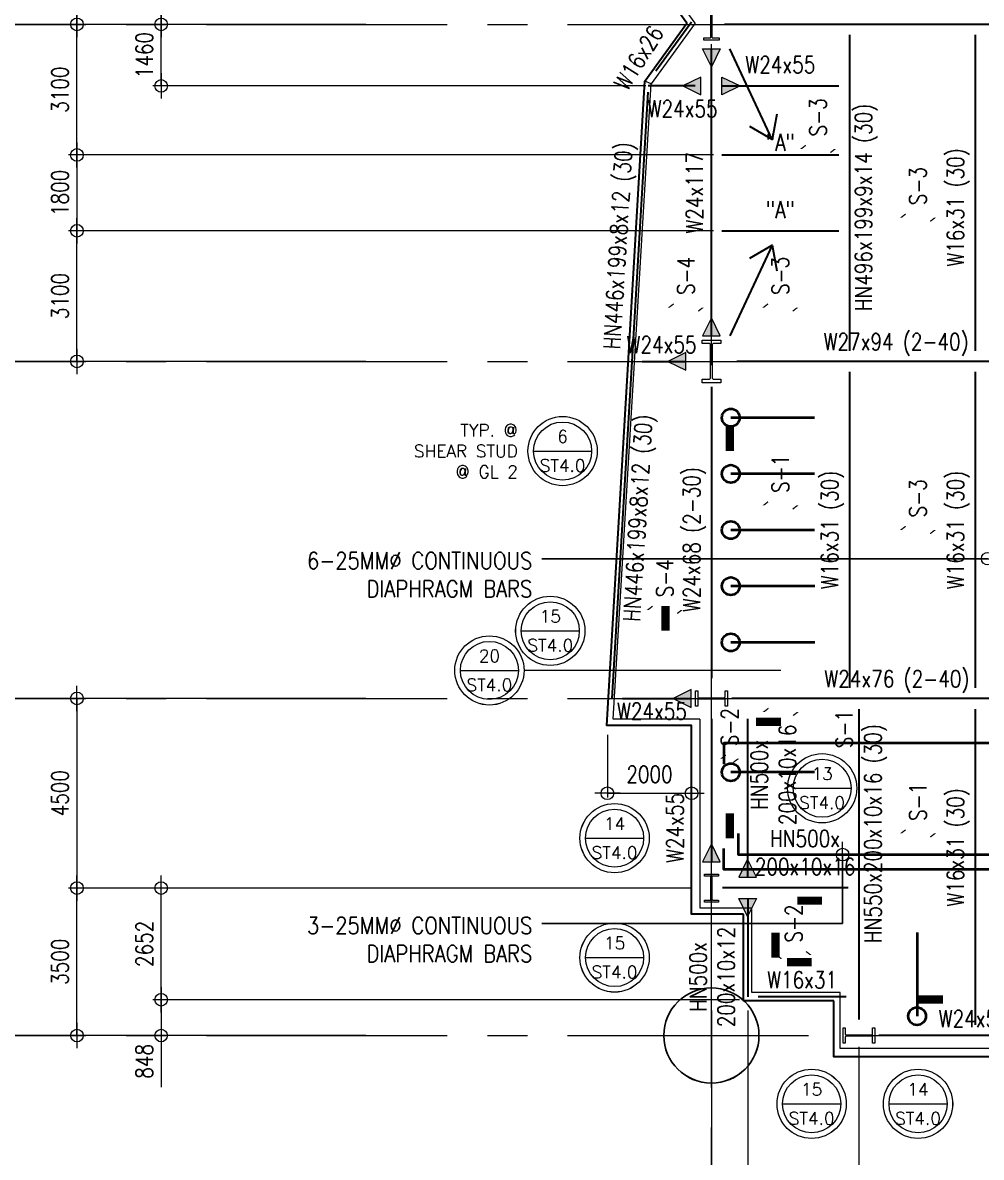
# Model space of a CAD drawing. Header units: millimetres. Extents: x -102066 to 146238, y -50253 to 85631.
# Drawn here: x -77944 to -55198, y -5380 to 21551 of the extents above; entities that cross this region are included whole.
import ezdxf
from ezdxf.enums import TextEntityAlignment as Align

# ---------------------------------------------------------------- set-up
doc = ezdxf.new("R2010")
doc.units = ezdxf.units.MM
doc.header["$MEASUREMENT"] = 0
doc.linetypes.add('CENTER2', pattern=[28.575, 19.05, -3.175, 3.175, -3.175])
doc.layers.get('0').update_dxf_attribs({"lineweight": 0})
for name, color, linetype, lineweight in [('A_ARCHITECTURAL BACKGROUND', 251, 'Continuous', 5), ('COLUMN', 4, 'Continuous', 30), ('GRIDLINES_DIM', 252, 'Continuous', 5), ('S-ANNO-DIMS', 252, 'Continuous', 5), ('S-ANNO-MARK', 2, 'Continuous', 9), ('S-ANNO-NPLT', 7, 'Continuous', 9), ('S-Anno-Symb', 143, 'Continuous', 15), ('S-Anno-Text', 52, 'Continuous', 15), ('S-BEAM', 5, 'Continuous', 30), ('S-BEAM-IDEN', 2, 'Continuous', 9), ('S-BRACE', 2, 'Continuous', 9), ('S-COLS', 2, 'Continuous', 20), ('S-CONN', 1, 'Continuous', 9), ('S_COL', 2, 'Continuous', 20), ('S_DRB', 4, 'Continuous', 40), ('S_GRID LINES', 252, 'Continuous', 5), ('S_SLAB EDGE', 2, 'Continuous', 30)]:
    doc.layers.add(name, color=color, linetype=linetype, lineweight=lineweight)
doc.layers.add('GUIDE', color=191, linetype='Continuous', plot=False)
doc.styles.add('1', font='simplex.shx', dxfattribs={"width": 0.85, "height": 300})
doc.styles.add('ARIALNW', font='ARIALN.TTF')
doc.styles.add('ROMANSX', font='ROMANS.shx', dxfattribs={"height": 0.09375})
doc.styles.add('SIMPLEX', font='SIMPLEX.shx', dxfattribs={"width": 0.8, "height": 400})
doc.dimstyles.new('DIM 200', dxfattribs={"dimtxt": 0.36, "dimasz": 0.2, "dimexe": 0.1, "dimexo": 0, "dimgap": 0.08, "dimtad": 1, "dimlfac": 2, "dimrnd": 0.005, "dimzin": 1, "dimdsep": 46, "dimtxsty": 'ARIALNW', "dimcen": 0.09, "dimclrd": 6, "dimclre": 6, "dimclrt": 13, "dimadec": 0, "dimazin": 0, "dimtfac": 1, "dimtofl": 0, "dimtmove": 2, "dimatfit": 3, "dimfxl": 1, "dimtolj": 1, "dimtzin": 0, "dimarcsym": 0})
doc.dimstyles.new('DIM_100', dxfattribs={"dimtxt": 1000, "dimasz": 2, "dimexe": 100, "dimexo": 250, "dimgap": 250, "dimtad": 1, "dimdec": 0, "dimrnd": 1, "dimdsep": 46, "dimtxsty": '1', "dimblk1": 'ESCADIM_ARW', "dimblk2": 'ESCADIM_ARW', "dimsah": 1, "dimcen": 50, "dimclrd": 256, "dimclre": 256, "dimclrt": 52, "dimadec": 0, "dimazin": 0, "dimtfac": 1, "dimtdec": 0, "dimtofl": 0, "dimtmove": 0, "dimatfit": 3, "dimldrblk": 'ESCADIM_ARW', "dimfxl": 1, "dimtolj": 1, "dimtzin": 0, "dimarcsym": 0})
doc.dimstyles.new('DIM_200', dxfattribs={"dimtxt": 400, "dimasz": 2, "dimexe": 200, "dimexo": 200, "dimgap": 200, "dimtad": 1, "dimdec": 0, "dimrnd": 1, "dimzin": 1, "dimdsep": 46, "dimtxsty": 'SIMPLEX', "dimblk1": 'ESCADIM_ARW', "dimblk2": 'ESCADIM_ARW', "dimsah": 1, "dimcen": 50, "dimclrd": 251, "dimclre": 251, "dimclrt": 52, "dimazin": 0, "dimtfac": 1, "dimtdec": 0, "dimtofl": 0, "dimtmove": 0, "dimatfit": 3, "dimldrblk": 'ESCADIM_ARW', "dimfxl": 1, "dimtolj": 1, "dimtzin": 0, "dimarcsym": 0})
doc.dimstyles.new('ESCA', dxfattribs={"dimtxt": 300, "dimasz": 1, "dimexe": 100, "dimexo": 100, "dimgap": 100, "dimtad": 1, "dimdec": 0, "dimrnd": 1, "dimdsep": 46, "dimtxsty": '1', "dimblk1": 'ESCADIM_ARW', "dimblk2": 'ESCADIM_ARW', "dimsah": 1, "dimcen": 50, "dimclrd": 256, "dimclre": 256, "dimclrt": 52, "dimadec": 0, "dimazin": 0, "dimtfac": 1, "dimtdec": 0, "dimtofl": 0, "dimtmove": 0, "dimatfit": 3, "dimldrblk": 'ESCADIM_ARW', "dimfxl": 1, "dimtolj": 1, "dimtzin": 0, "dimarcsym": 0})

# ---------------------------------------------------------------- blocks, each defined once
blk = doc.blocks.new('9F PLAN')
at = {"layer": 'A_ARCHITECTURAL BACKGROUND', "color": 251, "ltscale": 10}
for p, q in [((-383, 24028, 0), (-1427, 25465, 0)), ((-383, 24028, 0), (-1427, 22589, 0)), ((-1427, 22589, 0), (-1577, 22651, 0)), ((-2329, 7510, 0), (-1427, 22589, 0)), ((-274, 7510, 0), (-2329, 7510, 0)), ((3054, -276, 0), (3054, -79, 0))]:
    blk.add_line(p, q, dxfattribs=at)
at = {"layer": 'A_ARCHITECTURAL BACKGROUND', "color": 251, "ltscale": 10, "elevation": 0}
for points in [[(-274, 7510), (-274, 3033), (961, 3033)], [(3057, 1020), (961, 1020), (961, 3033)], [(16599, -1863), (8549, -1863), (8549, -310), (3057, -310), (3057, 1020)]]:
    blk.add_lwpolyline(points, dxfattribs=at)
at = {"layer": 'GUIDE'}
blk.add_circle((0, 0), 1129, dxfattribs=at)
at = {"layer": 'S_SLAB EDGE', "ltscale": 0.05, "elevation": 0}
for points in [[(2907, 47255), (2907, 48711), (18519, 48711), (18519, 48578), (36456, 48580), (38549, 48580), (38549, 48580), (38549, 7533), (36707, 7533), (36707, 2883), (35316, 2883), (35316, 823), (33170, 823), (33170, -651), (27688, -651), (27688, -2013), (19412, -2013), (18041, -669), (16662, -2013), (8398, -2013), (8398, -507), (2907, -507), (2907, 823)], [(761, 2883), (-475, 2883), (-475, 7360), (-2479, 7360), (-1577, 22651), (-582, 24028), (-1577, 25402), (-2479, 40689), (-625, 40689), (-625, 45166), (863, 45166)], [(2907, 823), (761, 823), (761, 2883)]]:
    blk.add_lwpolyline(points, dxfattribs=at)
blk = doc.blocks.new('ESCADIM_ARW')
at = {"color": 7}
blk.add_line((-150, 0), (150, 0), dxfattribs=at)
blk.add_circle((0, 0), 75, dxfattribs=at)
blk = doc.blocks.new('*D70')
at = {"color": 251, "lineweight": -2, "ltscale": 0.05, "transparency": 16777216}
for p, q in [((-200, 16000), (-9256.27824, 16000)), ((-9056.27824, 8002), (-9056.27824, 15998)), ((-200, 8000), (-9256.27824, 8000))]:
    blk.add_line(p, q, dxfattribs=at)
at = {"layer": 'Defpoints', "color": 0, "ltscale": 0.05, "transparency": 16777216}
for p in [(-9056.27824, 16000), (0, 16000, 0), (0, 8000, 0)]:
    blk.add_point(p, dxfattribs=at)
at = {"color": 251, "lineweight": -2, "ltscale": 0.05, "transparency": 16777216, "xscale": 2, "yscale": 2, "zscale": 2}
for p, rotation in [((-9056.27824, 16000), 90), ((-9056.27824, 8000), 270)]:
    blk.add_blockref('ESCADIM_ARW', p, dxfattribs=dict(at, rotation=rotation))
at = {"color": 52, "ltscale": 0.05, "transparency": 16777216, "insert": (-9456.27824, 12000), "char_height": 400, "attachment_point": 5, "rotation": 90, "style": 'SIMPLEX'}
blk.add_mtext('\\A1;{\\W0.8;8000}', dxfattribs=at)
blk = doc.blocks.new('*D71')
at = {"layer": 'Defpoints', "color": 0, "transparency": 16777216}
for p in [(-11056.27824, 56000), (0, 56000, 0), (0, 8000, 0)]:
    blk.add_point(p, dxfattribs=at)
at = {"layer": 'GRIDLINES_DIM', "lineweight": -2, "transparency": 16777216}
for p, q in [((-250, 56000), (-11156.27824, 56000)), ((-11056.27824, 8002), (-11056.27824, 55998)), ((-250, 8000), (-11156.27824, 8000))]:
    blk.add_line(p, q, dxfattribs=at)
at = {"layer": 'GRIDLINES_DIM', "lineweight": -2, "transparency": 16777216, "xscale": 2, "yscale": 2, "zscale": 2}
for p, rotation in [((-11056.27824, 56000), 90), ((-11056.27824, 8000), 270)]:
    blk.add_blockref('ESCADIM_ARW', p, dxfattribs=dict(at, rotation=rotation))
at = {"layer": 'GRIDLINES_DIM', "color": 52, "transparency": 16777216, "insert": (-11506.27324, 32000), "char_height": 300, "attachment_point": 5, "rotation": 90, "style": '1'}
blk.add_mtext('\\A1;{\\H1.3333x;\\W0.8;48000}', dxfattribs=at)
blk = doc.blocks.new('*D24')
at = {"color": 251, "lineweight": -2, "ltscale": 0.05, "transparency": 16777216}
for p, q in [((8663, 8848), (-5256, 8848)), ((-5056, 8846), (-5056, 8002)), ((-200, 8000), (-5256, 8000)), ((-5056, 8000), (-5056, 6775))]:
    blk.add_line(p, q, dxfattribs=at)
at = {"layer": 'Defpoints', "color": 0, "ltscale": 0.05, "transparency": 16777216}
for p in [(8863, 8848, 0), (-5056, 8000), (0, 8000, 0)]:
    blk.add_point(p, dxfattribs=at)
at = {"color": 251, "lineweight": -2, "ltscale": 0.05, "transparency": 16777216, "xscale": 2, "yscale": 2, "zscale": 2}
for p, rotation in [((-5056, 8848), 90), ((-5056, 8000), 270)]:
    blk.add_blockref('ESCADIM_ARW', p, dxfattribs=dict(at, rotation=rotation))
at = {"color": 52, "ltscale": 0.05, "transparency": 16777216, "insert": (-5456, 7387), "char_height": 400, "attachment_point": 5, "rotation": 90, "style": 'SIMPLEX'}
blk.add_mtext('\\A1;{\\W0.8;848}', dxfattribs=at)
blk = doc.blocks.new('*D25')
at = {"layer": 'Defpoints', "color": 0, "transparency": 16777216}
for p in [(5532, 15385, 0), (7531, 15360, 0), (7531, 13750)]:
    blk.add_point(p, dxfattribs=at)
at = {"layer": 'GRIDLINES_DIM', "lineweight": -2, "transparency": 16777216}
for p, q in [((5532, 15135), (5532, 13650)), ((7531, 15110), (7531, 13650)), ((5534, 13750), (7529, 13750))]:
    blk.add_line(p, q, dxfattribs=at)
at = {"layer": 'GRIDLINES_DIM', "lineweight": -2, "transparency": 16777216, "xscale": 2, "yscale": 2, "zscale": 2, "rotation": 180}
blk.add_blockref('ESCADIM_ARW', (5532, 13750), dxfattribs=at)
at = {"layer": 'GRIDLINES_DIM', "lineweight": -2, "transparency": 16777216, "xscale": 2, "yscale": 2, "zscale": 2}
blk.add_blockref('ESCADIM_ARW', (7531, 13750), dxfattribs=at)
at = {"layer": 'GRIDLINES_DIM', "color": 52, "transparency": 16777216, "insert": (6531, 14200), "char_height": 400, "attachment_point": 5, "style": 'SIMPLEX'}
blk.add_mtext('\\A1;{\\W0.8;2000}', dxfattribs=at)
blk = doc.blocks.new('*D26')
at = {"color": 251, "lineweight": -2, "ltscale": 0.05, "transparency": 16777216}
for p, q in [((-200, 16000), (-7256, 16000)), ((-7056, 15998), (-7056, 11502)), ((7526, 11500), (-7256, 11500))]:
    blk.add_line(p, q, dxfattribs=at)
at = {"layer": 'Defpoints', "color": 0, "ltscale": 0.05, "transparency": 16777216}
for p in [(0, 16000, 0), (-7056, 11500), (7726, 11500, 0)]:
    blk.add_point(p, dxfattribs=at)
at = {"color": 251, "lineweight": -2, "ltscale": 0.05, "transparency": 16777216, "xscale": 2, "yscale": 2, "zscale": 2}
for p, rotation in [((-7056, 16000), 90), ((-7056, 11500), 270)]:
    blk.add_blockref('ESCADIM_ARW', p, dxfattribs=dict(at, rotation=rotation))
at = {"color": 52, "ltscale": 0.05, "transparency": 16777216, "insert": (-7456, 13750), "char_height": 400, "attachment_point": 5, "rotation": 90, "style": 'SIMPLEX'}
blk.add_mtext('\\A1;{\\W0.8;4500}', dxfattribs=at)
blk = doc.blocks.new('*D27')
at = {"color": 251, "lineweight": -2, "ltscale": 0.05, "transparency": 16777216}
for p, q in [((-200, 32000), (-7256, 32000)), ((-7056, 28902), (-7056, 31998)), ((8050, 28900), (-7256, 28900))]:
    blk.add_line(p, q, dxfattribs=at)
at = {"layer": 'Defpoints', "color": 0, "ltscale": 0.05, "transparency": 16777216}
for p in [(-7056, 32000), (0, 32000, 0), (8250, 28900, 0)]:
    blk.add_point(p, dxfattribs=at)
at = {"color": 251, "lineweight": -2, "ltscale": 0.05, "transparency": 16777216, "xscale": 2, "yscale": 2, "zscale": 2}
for p, rotation in [((-7056, 32000), 90), ((-7056, 28900), 270)]:
    blk.add_blockref('ESCADIM_ARW', p, dxfattribs=dict(at, rotation=rotation))
at = {"color": 52, "ltscale": 0.05, "transparency": 16777216, "insert": (-7456, 30450), "char_height": 400, "attachment_point": 5, "rotation": 90, "style": 'SIMPLEX'}
blk.add_mtext('\\A1;{\\W0.8;3100}', dxfattribs=at)
blk = doc.blocks.new('*D28')
at = {"color": 251, "lineweight": -2, "ltscale": 0.05, "transparency": 16777216}
for p, q in [((8050, 28900), (-7256, 28900)), ((-7056, 28898), (-7056, 27102)), ((8050, 27100), (-7256, 27100))]:
    blk.add_line(p, q, dxfattribs=at)
at = {"layer": 'Defpoints', "color": 0, "ltscale": 0.05, "transparency": 16777216}
for p in [(8250, 28900, 0), (-7056, 27100), (8250, 27100, 0)]:
    blk.add_point(p, dxfattribs=at)
at = {"color": 251, "lineweight": -2, "ltscale": 0.05, "transparency": 16777216, "xscale": 2, "yscale": 2, "zscale": 2}
for p, rotation in [((-7056, 28900), 90), ((-7056, 27100), 270)]:
    blk.add_blockref('ESCADIM_ARW', p, dxfattribs=dict(at, rotation=rotation))
at = {"color": 52, "ltscale": 0.05, "transparency": 16777216, "insert": (-7456, 28000), "char_height": 400, "attachment_point": 5, "rotation": 90, "style": 'SIMPLEX'}
blk.add_mtext('\\A1;{\\W0.8;1800}', dxfattribs=at)
blk = doc.blocks.new('*D29')
at = {"color": 251, "lineweight": -2, "ltscale": 0.05, "transparency": 16777216}
for p, q in [((-200, 32000), (-5256, 32000)), ((-5056, 30542), (-5056, 31998)), ((6444, 30540), (-5256, 30540))]:
    blk.add_line(p, q, dxfattribs=at)
at = {"layer": 'Defpoints', "color": 0, "ltscale": 0.05, "transparency": 16777216}
for p in [(-5056, 32000), (0, 32000, 0), (6644, 30540, 0)]:
    blk.add_point(p, dxfattribs=at)
at = {"color": 251, "lineweight": -2, "ltscale": 0.05, "transparency": 16777216, "xscale": 2, "yscale": 2, "zscale": 2}
for p, rotation in [((-5056, 32000), 90), ((-5056, 30540), 270)]:
    blk.add_blockref('ESCADIM_ARW', p, dxfattribs=dict(at, rotation=rotation))
at = {"color": 52, "ltscale": 0.05, "transparency": 16777216, "insert": (-5456, 31270), "char_height": 400, "attachment_point": 5, "rotation": 90, "style": 'SIMPLEX'}
blk.add_mtext('\\A1;{\\W0.8;1460}', dxfattribs=at)
blk = doc.blocks.new('*D30')
at = {"color": 251, "lineweight": -2, "ltscale": 0.05, "transparency": 16777216}
for p, q in [((8050, 35100), (-7256, 35100)), ((-7056, 35098), (-7056, 32002)), ((-200, 32000), (-7256, 32000))]:
    blk.add_line(p, q, dxfattribs=at)
at = {"layer": 'Defpoints', "color": 0, "ltscale": 0.05, "transparency": 16777216}
for p in [(8250, 35100, 0), (-7056, 32000), (0, 32000, 0)]:
    blk.add_point(p, dxfattribs=at)
at = {"color": 251, "lineweight": -2, "ltscale": 0.05, "transparency": 16777216, "xscale": 2, "yscale": 2, "zscale": 2}
for p, rotation in [((-7056, 35100), 90), ((-7056, 32000), 270)]:
    blk.add_blockref('ESCADIM_ARW', p, dxfattribs=dict(at, rotation=rotation))
at = {"color": 52, "ltscale": 0.05, "transparency": 16777216, "insert": (-7456, 33550), "char_height": 400, "attachment_point": 5, "rotation": 90, "style": 'SIMPLEX'}
blk.add_mtext('\\A1;{\\W0.8;3100}', dxfattribs=at)
blk = doc.blocks.new('*D31')
at = {"color": 251, "lineweight": -2, "ltscale": 0.05, "transparency": 16777216}
for p, q in [((6444, 33460), (-5256, 33460)), ((-5056, 33458), (-5056, 32002)), ((-200, 32000), (-5256, 32000))]:
    blk.add_line(p, q, dxfattribs=at)
at = {"layer": 'Defpoints', "color": 0, "ltscale": 0.05, "transparency": 16777216}
for p in [(6644, 33460, 0), (-5056, 32000), (0, 32000, 0)]:
    blk.add_point(p, dxfattribs=at)
at = {"color": 251, "lineweight": -2, "ltscale": 0.05, "transparency": 16777216, "xscale": 2, "yscale": 2, "zscale": 2}
for p, rotation in [((-5056, 33460), 90), ((-5056, 32000), 270)]:
    blk.add_blockref('ESCADIM_ARW', p, dxfattribs=dict(at, rotation=rotation))
at = {"color": 52, "ltscale": 0.05, "transparency": 16777216, "insert": (-5456, 32730), "char_height": 400, "attachment_point": 5, "rotation": 90, "style": 'SIMPLEX'}
blk.add_mtext('\\A1;{\\W0.8;1460}', dxfattribs=at)
blk = doc.blocks.new('*D33')
at = {"color": 251, "lineweight": -2, "ltscale": 0.05, "transparency": 16777216}
for p, q in [((8050, 27100), (-7256, 27100)), ((-7056, 24002), (-7056, 27098)), ((-200, 24000), (-7256, 24000))]:
    blk.add_line(p, q, dxfattribs=at)
at = {"layer": 'Defpoints', "color": 0, "ltscale": 0.05, "transparency": 16777216}
for p in [(-7056, 27100), (8250, 27100, 0), (0, 24000, 0)]:
    blk.add_point(p, dxfattribs=at)
at = {"color": 251, "lineweight": -2, "ltscale": 0.05, "transparency": 16777216, "xscale": 2, "yscale": 2, "zscale": 2}
for p, rotation in [((-7056, 27100), 90), ((-7056, 24000), 270)]:
    blk.add_blockref('ESCADIM_ARW', p, dxfattribs=dict(at, rotation=rotation))
at = {"color": 52, "ltscale": 0.05, "transparency": 16777216, "insert": (-7456, 25550), "char_height": 400, "attachment_point": 5, "rotation": 90, "style": 'SIMPLEX'}
blk.add_mtext('\\A1;{\\W0.8;3100}', dxfattribs=at)
blk = doc.blocks.new('*D45')
at = {"layer": 'Defpoints', "color": 0, "transparency": 16777216}
for p in [(11500, 7984, 0), (8000, -250), (8000, -4880)]:
    blk.add_point(p, dxfattribs=at)
at = {"layer": 'GRIDLINES_DIM', "lineweight": -2, "transparency": 16777216}
for p, q in [((11500, 7734), (11500, -4980)), ((8000, -500), (8000, -4980)), ((11498, -4880), (8002, -4880))]:
    blk.add_line(p, q, dxfattribs=at)
at = {"layer": 'GRIDLINES_DIM', "lineweight": -2, "transparency": 16777216, "xscale": 2, "yscale": 2, "zscale": 2, "rotation": 180}
blk.add_blockref('ESCADIM_ARW', (8000, -4880), dxfattribs=at)
at = {"layer": 'GRIDLINES_DIM', "lineweight": -2, "transparency": 16777216, "xscale": 2, "yscale": 2, "zscale": 2}
blk.add_blockref('ESCADIM_ARW', (11500, -4880), dxfattribs=at)
at = {"layer": 'GRIDLINES_DIM', "color": 52, "transparency": 16777216, "insert": (9750, -4430), "char_height": 400, "attachment_point": 5, "style": 'SIMPLEX'}
blk.add_mtext('\\A1;{\\W0.8;3500}', dxfattribs=at)
blk = doc.blocks.new('*D46')
at = {"layer": 'Defpoints', "color": 0, "transparency": 16777216}
for p in [(8863, 8846, 0), (11500, 7984, 0), (8863, -2880)]:
    blk.add_point(p, dxfattribs=at)
at = {"layer": 'GRIDLINES_DIM', "lineweight": -2, "transparency": 16777216}
for p, q in [((8863, 8596), (8863, -2980)), ((11500, 7734), (11500, -2980)), ((11498, -2880), (8865, -2880))]:
    blk.add_line(p, q, dxfattribs=at)
at = {"layer": 'GRIDLINES_DIM', "lineweight": -2, "transparency": 16777216, "xscale": 2, "yscale": 2, "zscale": 2, "rotation": 180}
blk.add_blockref('ESCADIM_ARW', (8863, -2880), dxfattribs=at)
at = {"layer": 'GRIDLINES_DIM', "lineweight": -2, "transparency": 16777216, "xscale": 2, "yscale": 2, "zscale": 2}
blk.add_blockref('ESCADIM_ARW', (11500, -2880), dxfattribs=at)
at = {"layer": 'GRIDLINES_DIM', "color": 52, "transparency": 16777216, "insert": (10181, -2430), "char_height": 400, "attachment_point": 5, "style": 'SIMPLEX'}
blk.add_mtext('\\A1;{\\W0.8;2637}', dxfattribs=at)
blk = doc.blocks.new('*D47')
at = {"layer": 'Defpoints', "color": 0, "transparency": 16777216}
for p in [(8000, 8844, 0), (8863, 8846, 0), (8000, -2880)]:
    blk.add_point(p, dxfattribs=at)
at = {"layer": 'GRIDLINES_DIM', "lineweight": -2, "transparency": 16777216}
for p, q in [((8000, 8594), (8000, -2980)), ((8863, 8596), (8863, -2980)), ((8000, -2880), (6675, -2880)), ((8861, -2880), (8002, -2880))]:
    blk.add_line(p, q, dxfattribs=at)
at = {"layer": 'GRIDLINES_DIM', "lineweight": -2, "transparency": 16777216, "xscale": 2, "yscale": 2, "zscale": 2, "rotation": 180}
blk.add_blockref('ESCADIM_ARW', (8000, -2880), dxfattribs=at)
at = {"layer": 'GRIDLINES_DIM', "lineweight": -2, "transparency": 16777216, "xscale": 2, "yscale": 2, "zscale": 2}
blk.add_blockref('ESCADIM_ARW', (8863, -2880), dxfattribs=at)
at = {"layer": 'GRIDLINES_DIM', "color": 52, "transparency": 16777216, "insert": (7337, -2430), "char_height": 400, "attachment_point": 5, "style": 'SIMPLEX'}
blk.add_mtext('\\A1;{\\W0.8;863}', dxfattribs=at)
blk = doc.blocks.new('*D48')
at = {"color": 251, "lineweight": -2, "ltscale": 0.05, "transparency": 16777216}
for p, q in [((7526, 11500), (-7256, 11500)), ((-7056, 8002), (-7056, 11498)), ((-200, 8000), (-7256, 8000))]:
    blk.add_line(p, q, dxfattribs=at)
at = {"layer": 'Defpoints', "color": 0, "ltscale": 0.05, "transparency": 16777216}
for p in [(-7056, 11500), (7726, 11500, 0), (0, 8000, 0)]:
    blk.add_point(p, dxfattribs=at)
at = {"color": 251, "lineweight": -2, "ltscale": 0.05, "transparency": 16777216, "xscale": 2, "yscale": 2, "zscale": 2}
for p, rotation in [((-7056, 11500), 90), ((-7056, 8000), 270)]:
    blk.add_blockref('ESCADIM_ARW', p, dxfattribs=dict(at, rotation=rotation))
at = {"color": 52, "ltscale": 0.05, "transparency": 16777216, "insert": (-7456, 9750), "char_height": 400, "attachment_point": 5, "rotation": 90, "style": 'SIMPLEX'}
blk.add_mtext('\\A1;{\\W0.8;3500}', dxfattribs=at)
blk = doc.blocks.new('*D49')
at = {"color": 251, "lineweight": -2, "ltscale": 0.05, "transparency": 16777216}
for p, q in [((7526, 11500), (-5256, 11500)), ((-5056, 8850), (-5056, 11498)), ((8663, 8848), (-5256, 8848))]:
    blk.add_line(p, q, dxfattribs=at)
at = {"layer": 'Defpoints', "color": 0, "ltscale": 0.05, "transparency": 16777216}
for p in [(-5056, 11500), (7726, 11500, 0), (8863, 8848, 0)]:
    blk.add_point(p, dxfattribs=at)
at = {"color": 251, "lineweight": -2, "ltscale": 0.05, "transparency": 16777216, "xscale": 2, "yscale": 2, "zscale": 2}
for p, rotation in [((-5056, 11500), 90), ((-5056, 8848), 270)]:
    blk.add_blockref('ESCADIM_ARW', p, dxfattribs=dict(at, rotation=rotation))
at = {"color": 52, "ltscale": 0.05, "transparency": 16777216, "insert": (-5456, 10174), "char_height": 400, "attachment_point": 5, "rotation": 90, "style": 'SIMPLEX'}
blk.add_mtext('\\A1;{\\W0.8;2652}', dxfattribs=at)
blk = doc.blocks.new('*D60')
at = {"color": 251, "lineweight": -2, "ltscale": 0.05, "transparency": 16777216}
for p, q in [((-200, 24000), (-9256.27824, 24000)), ((-9056.27824, 16002), (-9056.27824, 23998)), ((-200, 16000), (-9256.27824, 16000))]:
    blk.add_line(p, q, dxfattribs=at)
at = {"layer": 'Defpoints', "color": 0, "ltscale": 0.05, "transparency": 16777216}
for p in [(-9056.27824, 24000), (0, 24000, 0), (0, 16000, 0)]:
    blk.add_point(p, dxfattribs=at)
at = {"color": 251, "lineweight": -2, "ltscale": 0.05, "transparency": 16777216, "xscale": 2, "yscale": 2, "zscale": 2}
for p, rotation in [((-9056.27824, 24000), 90), ((-9056.27824, 16000), 270)]:
    blk.add_blockref('ESCADIM_ARW', p, dxfattribs=dict(at, rotation=rotation))
at = {"color": 52, "ltscale": 0.05, "transparency": 16777216, "insert": (-9456.27824, 20000), "char_height": 400, "attachment_point": 5, "rotation": 90, "style": 'SIMPLEX'}
blk.add_mtext('\\A1;{\\W0.8;8000}', dxfattribs=at)
blk = doc.blocks.new('*D61')
at = {"color": 251, "lineweight": -2, "ltscale": 0.05, "transparency": 16777216}
for p, q in [((-200, 32000), (-9256.27824, 32000)), ((-9056.27824, 24002), (-9056.27824, 31998)), ((-200, 24000), (-9256.27824, 24000))]:
    blk.add_line(p, q, dxfattribs=at)
at = {"layer": 'Defpoints', "color": 0, "ltscale": 0.05, "transparency": 16777216}
for p in [(-9056.27824, 32000), (0, 32000, 0), (0, 24000, 0)]:
    blk.add_point(p, dxfattribs=at)
at = {"color": 251, "lineweight": -2, "ltscale": 0.05, "transparency": 16777216, "xscale": 2, "yscale": 2, "zscale": 2}
for p, rotation in [((-9056.27824, 32000), 90), ((-9056.27824, 24000), 270)]:
    blk.add_blockref('ESCADIM_ARW', p, dxfattribs=dict(at, rotation=rotation))
at = {"color": 52, "ltscale": 0.05, "transparency": 16777216, "insert": (-9456.27824, 28000), "char_height": 400, "attachment_point": 5, "rotation": 90, "style": 'SIMPLEX'}
blk.add_mtext('\\A1;{\\W0.8;8000}', dxfattribs=at)
blk = doc.blocks.new('*D62')
at = {"color": 251, "lineweight": -2, "ltscale": 0.05, "transparency": 16777216}
for p, q in [((-200, 40000), (-9256.27824, 40000)), ((-9056.27824, 32002), (-9056.27824, 39998)), ((-200, 32000), (-9256.27824, 32000))]:
    blk.add_line(p, q, dxfattribs=at)
at = {"layer": 'Defpoints', "color": 0, "ltscale": 0.05, "transparency": 16777216}
for p in [(-9056.27824, 40000), (0, 40000, 0), (0, 32000, 0)]:
    blk.add_point(p, dxfattribs=at)
at = {"color": 251, "lineweight": -2, "ltscale": 0.05, "transparency": 16777216, "xscale": 2, "yscale": 2, "zscale": 2}
for p, rotation in [((-9056.27824, 40000), 90), ((-9056.27824, 32000), 270)]:
    blk.add_blockref('ESCADIM_ARW', p, dxfattribs=dict(at, rotation=rotation))
at = {"color": 52, "ltscale": 0.05, "transparency": 16777216, "insert": (-9456.27824, 36000), "char_height": 400, "attachment_point": 5, "rotation": 90, "style": 'SIMPLEX'}
blk.add_mtext('\\A1;{\\W0.8;8000}', dxfattribs=at)
blk = doc.blocks.new('9F COLUMN LAYOUT')
at = {"layer": 'GUIDE', "ltscale": 0.05}
blk.add_circle((8000, 8002), 1129, dxfattribs=at)
at = {"layer": 'S_COL', "ltscale": 0.05, "elevation": 0}
for points in [[(8000, 32374), (8182, 32374), (8182, 32325), (8031, 32325, 0.414214), (8013, 32307), (8013, 31696, 0.414214), (8031, 31679), (8182, 31679), (8182, 31630), (7818, 31630), (7818, 31679), (7969, 31679, 0.414214), (7987, 31696), (7987, 32307, 0.414214), (7969, 32325), (7818, 32325), (7818, 32374), (8000, 32374)], [(8000, 11165), (7833, 11165), (7833, 11213), (7967, 11213, 0.414214), (7987, 11234), (7987, 11766, 0.414214), (7967, 11786), (7833, 11786), (7833, 11834), (8167, 11834), (8167, 11786), (8033, 11786, 0.414214), (8013, 11766), (8013, 11234, 0.414214), (8033, 11213), (8167, 11213), (8167, 11165), (8000, 11165)], [(11124, 8000), (11124, 8183), (11177, 8183), (11177, 8033, 0.414214), (11195, 8015), (11804, 8015, 0.414214), (11823, 8033), (11823, 8183), (11876, 8183), (11876, 7817), (11823, 7817), (11823, 7967, 0.414214), (11804, 7985), (11195, 7985, 0.414214), (11177, 7967), (11177, 7817), (11124, 7817), (11124, 8000)]]:
    blk.add_lwpolyline(points, format="xyb", dxfattribs=at)
at = {"layer": 'S_COL', "ltscale": 0.05}
for points in [[(7999, 24508), (8220, 24508), (8220, 24426), (8051, 24426, 0.414214), (8022, 24396), (8022, 23607, 0.414214), (8051, 23578), (8220, 23578), (8220, 23496), (7778, 23496), (7778, 23578), (7947, 23578, 0.414214), (7976, 23607), (7976, 24396, 0.414214), (7947, 24426), (7778, 24426), (7778, 24508), (7999, 24508)], [(8381, 16002), (8381, 15817), (8323, 15817), (8323, 15967, 0.414214), (8305, 15986), (7695, 15986, 0.414214), (7677, 15967), (7677, 15817), (7619, 15817), (7619, 16186), (7677, 16186), (7677, 16036, 0.414214), (7695, 16018), (8305, 16018, 0.414214), (8323, 16036), (8323, 16186), (8381, 16186), (8381, 16002)]]:
    blk.add_lwpolyline(points, format="xyb", dxfattribs=at)
blk = doc.blocks.new('Bubble')
at = {"layer": 'S-ANNO-NPLT'}
blk.add_circle((0, 0), 0.2608, dxfattribs=at)
at = {"layer": 'S-Anno-Symb', "color": 0}
blk.add_line((-0.2188, 0), (0.2188, 0), dxfattribs=at)
blk.add_circle((0, 0), 0.2187, dxfattribs=at)
at = {"layer": 'S-Anno-Symb', "style": 'ROMANSX'}
for tag, p in [('1', (0, 0.1094)), ('S1', (0, -0.1094))]:
    blk.add_attdef(tag, text='', height=0.0937, dxfattribs=at).set_placement(p, align=Align.MIDDLE_CENTER)
at = {"layer": 'S-Anno-Symb', "style": 'ROMANSX', "width": 1.018385, "flags": 8}
blk.add_attdef('LONG', text='', height=0.0937, dxfattribs=at).set_placement((-0.1796, -0.1249), (0.1796, -0.1249), align=Align.FIT)
blk = doc.blocks.new("ADD' L BARS")
at = {"layer": 'S_DRB'}
for p, q in [((10450, 22666.4, 0), (8460.4, 22666.4, 0)), ((10450.1, 21333.2, 0), (8460.5, 21333.2, 0)), ((10450.3, 19999.9, 0), (8460.7, 19999.9, 0)), ((10450.4, 18666.6, 0), (8460.8, 18666.6, 0)), ((10450.6, 17333.3, 0), (8461, 17333.3, 0)), ((10450, 14250.2, 0), (8460.4, 14250.2, 0)), ((12879.1, 10450, 0), (12879.1, 8460.4, 0))]:
    blk.add_line(p, q, dxfattribs=at)
at = {"layer": 'S_DRB', "color": 4, "elevation": 0}
blk.add_lwpolyline([(22866.9, 12793.6), (22866.9, 12293.6), (8642.5, 12293.6), (8642.5, 12793.6)], dxfattribs=at)
at = {"layer": 'S_DRB'}
for centre in [(8460.4, 22666.4, 0), (8460.5, 21333.2, 0), (8460.7, 19999.9, 0), (8460.8, 18666.6, 0), (8461, 17333.3, 0), (8460.4, 14250.2, 0), (12879.1, 8460.4, 0)]:
    blk.add_circle(centre, 210.4, dxfattribs=at)
blk = doc.blocks.new('DIM_GRIDLINES_2')
at = {"layer": 'GRIDLINES_DIM', "linetype": 'CENTER2', "ltscale": 300}
for p, q in [((8000, -10379.6), (8000, 63813, 0)), ((-12556.3, 32000, 0), (50790.7, 32000, 0)), ((-12556.3, 24000, 0), (50790.7, 24000, 0)), ((-12556.3, 16000, 0), (50790.7, 16000, 0)), ((-12556.3, 8000, 0), (50790.7, 8000, 0))]:
    blk.add_line(p, q, dxfattribs=at)
at = {"layer": 'GUIDE', "ltscale": 0.05}
blk.add_circle((8000, 8000, 0), 1129.4, dxfattribs=at)
at = {"ltscale": 0.05}
for base, p1, p2, angle, picture, middle in [((-9056.3, 40000, 0), (0, 32000, 0), (0, 40000, 0), 90, '*D62', (-9456.3, 36000, 0)), ((-7056.3, 32000, 0), (8250, 35099.6, 0), (0, 32000, 0), 270, '*D30', (-7456.3, 33549.8, 0)), ((-9056.3, 32000, 0), (0, 24000, 0), (0, 32000, 0), 90, '*D61', (-9456.3, 28000, 0)), ((-7056.3, 32000, 0), (8250, 28900.4, 0), (0, 32000, 0), 90, '*D27', (-7456.3, 30450.2, 0)), ((-7056.3, 27100.4, 0), (8250, 28900.4, 0), (8250, 27100.4, 0), 270, '*D28', (-7456.3, 28000.4, 0)), ((-7056.3, 27100.4, 0), (0, 24000, 0), (8250, 27100.4, 0), 90, '*D33', (-7456.3, 25550.2, 0)), ((-9056.3, 24000, 0), (0, 16000, 0), (0, 24000, 0), 90, '*D60', (-9456.3, 20000, 0)), ((-9056.3, 16000, 0), (0, 8000, 0), (0, 16000, 0), 90, '*D70', (-9456.3, 12000, 0)), ((-7056.3, 11500.1, 0), (0, 16000, 0), (7725.8, 11500.1, 0), 270, '*D26', (-7456.3, 13750, 0)), ((-7056.3, 11500.1, 0), (0, 8000, 0), (7725.8, 11500.1, 0), 90, '*D48', (-7456.3, 9750, 0)), ((-5056.3, 11500.1, 0), (8863, 8848, 0), (7725.8, 11500.1, 0), 90, '*D49', (-5456.3, 10174, 0)), ((-5056.3, 8000, 0), (8863, 8848, 0), (0, 8000, 0), 270, '*D24', (-5456.3, 7386.6, 0))]:
    dim = blk.add_linear_dim(base=base, p1=p1, p2=p2, angle=angle, text='{\\W0.8;<>}', dimstyle='DIM_200', dxfattribs=at)
    dim.commit()
    dim.dimension.update_dxf_attribs({"geometry": picture, "text_midpoint": middle})
for p1, angle, picture, middle in [((6644.4, 33459.6, 0), 270, '*D31', (-5056.3, 32729.8, 0)), ((6644.4, 30540.4, 0), 90, '*D29', (-5056.3, 31270.2, 0))]:
    dim = blk.add_linear_dim(base=(-5056.3, 32000, 0), p1=p1, p2=(0, 32000, 0), angle=angle, text='{\\W0.8;<>}', dimstyle='DIM_200', dxfattribs=at)
    dim.commit()
    dim.dimension.update_dxf_attribs({"geometry": picture, "text_midpoint": middle, "dimtype": 128})
at = {"layer": 'GRIDLINES_DIM'}
for base, p1, p2, angle, text, override, picture, middle in [((-11056.3, 56000, 0), (0, 8000, 0), (0, 56000, 0), 90, '{\\H1.3333x;\\W0.8;<>}', {"dimtxt": 400, "dimtxsty": '1'}, '*D71', (-11506.3, 32000, 0)), ((8000, -2879.6), (8863, 8846, 0), (8000, 8844.3, 0), 180, '{\\W0.8;<>}', {"dimtxt": 400, "dimtxsty": 'SIMPLEX'}, '*D47', (7336.6, -2429.6)), ((8863, -2879.6), (11499.7, 7983.6, 0), (8863, 8846, 0), 180, '{\\W0.8;<>}', {"dimtxt": 400, "dimtxsty": 'SIMPLEX'}, '*D46', (10181.3, -2429.6)), ((8000, -4879.6), (11499.7, 7983.6, 0), (8000, -250), 180, '{\\W0.8;<>}', {"dimtxt": 400, "dimtxsty": 'SIMPLEX'}, '*D45', (9749.8, -4429.6))]:
    dim = blk.add_linear_dim(base=base, p1=p1, p2=p2, angle=angle, text=text, dimstyle='DIM_100', override=override, dxfattribs=at)
    dim.commit()
    dim.dimension.update_dxf_attribs({"geometry": picture, "text_midpoint": middle})
dim = blk.add_linear_dim(base=(7531.3, 13750), p1=(5531.6, 15385.4, 0), p2=(7531.3, 15359.6, 0), text='{\\W0.8;<>}', dimstyle='DIM_100', override={"dimtxt": 400, "dimtxsty": 'SIMPLEX'}, dxfattribs=at)
dim.commit()
dim.dimension.update_dxf_attribs({"geometry": '*D25', "text_midpoint": (6531.5, 14200)})
blk = doc.blocks.new('9F FRAMING PLAN2')
at = {"layer": 'S-CONN'}
for points in [[(-61813, 20931), (-61603, 20502), (-61392, 20931)], [(-61852, 19839), (-62281, 20050), (-61852, 20260)], [(-61352, 19839), (-60923, 20050), (-61352, 20260)], [(-61813, 14117), (-61603, 14546), (-61392, 14117)], [(-62208, 13300), (-62637, 13510), (-62208, 13721)], [(-62083, 5300), (-62512, 5510), (-62083, 5721)], [(-61813, 1633), (-61603, 2062), (-61392, 1633)], [(-60952, 1267), (-60742, 1696), (-60532, 1267)], [(-60952, 767), (-60742, 338), (-60532, 767)]]:
    blk.add_hatch(color=256, dxfattribs=at).paths.add_polyline_path(points)
at = {"layer": 'GUIDE', "ltscale": 0.05}
blk.add_circle((-61602, -2489, -107), 1129, dxfattribs=at)
at = {"layer": 'S-BEAM'}
for p, q in [((-62074, 21565, -107), (-62917, 20404, -107)), ((-53215, 21512, -107), (-61289, 21512, -107)), ((-58328, 21264, -107), (-58328, 13761, -107)), ((-55344, 21264, -107), (-55344, 13761, -107)), ((-61602, 14117, -107), (-61602, 20931, -107)), ((-61989, 20050, -107), (-63099, 20050, -107)), ((-61352, 20050, -107), (-58578, 20050, -107)), ((-63114, 19904, -107), (-63962, 5511, -107)), ((-61352, 18411, -107), (-58578, 18411, -107)), ((-61352, 16611, -107), (-58578, 16611, -107)), ((-63245, 13511, -107), (-62208, 13511, -107)), ((-53539, 13511, -107), (-60996, 13511, -107)), ((-58328, 13261, -107), (-58328, 5761, -107)), ((-55344, 13261, -107), (-55344, 5761, -107)), ((-61603, 12905, -107), (-61602, 5992, -107)), ((-63709, 5511, -107), (-62083, 5511, -107)), ((-53208, 5511, -107), (-61121, 5511, -107)), ((-58103, 5261, -107), (-58103, -2108, -107)), ((-55344, 5261, -107), (-55344, -2239, -107)), ((-61602, 5030, -107), (-61602, 1633, -107)), ((-60741, 1267, -107), (-60741, 5030, -107)), ((-58355, 1017, -107), (-61335, 1017, -107)), ((-60741, 767, -107), (-60741, -1568, -107)), ((-58406, -1568, -107), (-60491, -1568, -107)), ((-53208, -2489, -107), (-57627, -2489, -107))]:
    blk.add_line(p, q, dxfattribs=at)
at = {"layer": 'S-CONN', "color": 1, "elevation": -107}
for points in [[(-61392, 20931), (-61603, 20502), (-61813, 20931), (-61391, 20931)], [(-61852, 20260), (-62281, 20050), (-61852, 19839), (-61852, 20261)], [(-61352, 20260), (-60923, 20050), (-61352, 19839), (-61352, 20261)], [(-61392, 14117), (-61603, 14546), (-61813, 14117), (-61391, 14117)], [(-62208, 13721), (-62637, 13510), (-62208, 13300), (-62208, 13722)], [(-62083, 5721), (-62512, 5510), (-62083, 5300), (-62083, 5722)], [(-61392, 1633), (-61603, 2062), (-61813, 1633), (-61391, 1633)], [(-60532, 1267), (-60742, 1696), (-60952, 1267), (-60531, 1267)], [(-60532, 767), (-60742, 338), (-60952, 767), (-60531, 767)]]:
    blk.add_lwpolyline(points, dxfattribs=at)
at = {"layer": 'S-BRACE', "ltscale": 0.5}
for points in [[(-60158, 18780, -107), (-61161, 20931, -107)], [(-60158, 16268, -107), (-61161, 14117, -107)]]:
    blk.add_leader(points, dimstyle='DIM 200', override={"dimasz": 500, "dimtad": 0, "dimclrd": 2, "dimldrblk": 'Open90', "dimfxl": 0.18}, dxfattribs=at)

msp = doc.modelspace()

# ---------------------------------------------------------------- linework, layer by layer
at = {"layer": 'S-ANNO-MARK'}
for points, elevation in [([(-59362.60441, 18641.56507, 29.99952, 29.99952, 0), (-59475.64874, 18554.56394, 0, 0, 0), (-58666.07119, 18554.56394, 29.99952, 29.99952, 0), (-58779.11552, 18467.56281, 0, 0, 0)], -106.73929), ([(-56992.89981, 17009.74485, 29.99952, 29.99952, 0), (-57105.94414, 16922.74372, 0, 0, 0), (-56296.36659, 16922.74372, 29.99952, 29.99952, 0), (-56409.41092, 16835.74258, 0, 0, 0)], -106.73929), ([(-62497.87977, 14877.76509, 29.99952, 29.99952, 0), (-62610.9241, 14790.76395, 0, 0, 0), (-61801.34655, 14790.76395, 29.99952, 29.99952, 0), (-61914.39088, 14703.76282, 0, 0, 0)], -106.7393), ([(-60256.69482, 14877.76509, 29.99952, 29.99952, 0), (-60369.73915, 14790.76395, 0, 0, 0), (-59560.1616, 14790.76395, 29.99952, 29.99952, 0), (-59673.20593, 14703.76282, 0, 0, 0)], -106.7393), ([(-56992.89981, 9598.2682, 29.99952, 29.99952, 0), (-57105.94414, 9511.26707, 0, 0, 0), (-56296.36659, 9511.26707, 29.99952, 29.99952, 0), (-56409.41092, 9424.26594, 0, 0, 0)], -106.73929), ([(-60246.64911, 5279.2777, 29.99952, 29.99952, 0), (-60359.69344, 5192.27657, 0, 0, 0), (-59550.11589, 5192.27657, 29.99952, 29.99952, 0), (-59663.16022, 5105.27544, 0, 0, 0)], -106.73929), ([(-61260.39838, 4167.01231, 29.99952, 29.99952, 0), (-61373.44271, 4080.01118, 0, 0, 0), (-60968.65394, 4080.01118, 29.99952, 29.99952, 0), (-61081.69826, 3993.01004, 0, 0, 0)], -106.73928), ([(-56992.89981, 2394.69526, 29.99952, 29.99952, 0), (-57105.94414, 2307.69413, 0, 0, 0), (-56296.36659, 2307.69413, 29.99952, 29.99952, 0), (-56409.41092, 2220.693, 0, 0, 0)], -106.73929), ([(-59357.17472, -493.34009, 29.99952, 29.99952, 0), (-59244.13039, -580.34122, 0, 0, 0), (-60053.70794, -580.34122, 29.99952, 29.99952, 0), (-59940.66361, -667.34236, 0, 0, 0)], -106.73927)]:
    msp.add_lwpolyline(points, format="xyseb", dxfattribs=dict(at, elevation=elevation))
msp.add_lwpolyline([(-62997.50872, 7701.81772, 29.99952, 29.99952, 0), (-63110.55305, 7614.81658, 0, 0, 0), (-62300.9755, 7614.81658, 29.99952, 29.99952, 0), (-62414.01983, 7527.81545, 0, 0, 0)], format="xyseb", dxfattribs=at)
at = {"layer": 'S-ANNO-NPLT'}
for centre in [(-65132.99929, 11383.51299, -106.7393), (-65425.25997, 7116.90041, -106.73928), (-66869.29932, 6176.73885, -106.73929), (-58974.70696, 3380.24524, -106.73929), (-63899.99835, 2195.2627, -106.7393), (-63899.99835, -638.72115, -106.73927), (-59223.5577, -4111.49113, -106.73928), (-56698.81932, -4111.49113, -106.73928)]:
    msp.add_circle(centre, 821.36597, dxfattribs=at)
at = {"layer": 'S-Anno-Symb', "linetype": 'ByBlock'}
msp.add_line((-59954.29932, 6176.73885, -106.73929), (-66047.93335, 6176.73885, -106.73929), dxfattribs=at)
for points, elevation in [([(-64311.63332, 11383.51299, 0, 0, 0), (-61167.77741, 11383.51299, 196.07256, 196.07256, 0), (-61167.77741, 11971.73067, 0, 0, 0)], -106.7393), ([(-64603.894, 7116.90041, 0, 0, 0), (-62693.03903, 7116.90041, 196.07256, 196.07256, 0), (-62693.03903, 7705.11809, 0, 0, 0)], -106.73928), ([(-59954.29932, 6176.73885, 0, 0, 0), (-59954.29932, 4954.33663, 196.07256, 196.07256, 0), (-60542.517, 4954.33663, 0, 0, 0)], -106.73928), ([(-63078.63237, 2195.2627, 0, 0, 0), (-61167.77741, 2195.2627, 196.07256, 196.07256, 0), (-61167.77741, 2783.48038, 0, 0, 0)], -106.7393), ([(-58974.70696, 2558.87926, 0, 0, 0), (-58974.70696, 711.7511, 196.07256, 196.07256, 0), (-59562.92464, 711.7511, 0, 0, 0)], -106.73929), ([(-63078.63237, -638.72115, 0, 0, 0), (-60079.99519, -638.72115, 196.07256, 196.07256, 0), (-60079.99519, -50.50347, 0, 0, 0)], -106.73927), ([(-59223.5577, -3290.12516, 0, 0, 0), (-59223.5577, -745.4406, 196.07256, 196.07256, 0), (-59811.77538, -745.4406, 0, 0, 0)], -106.73928), ([(-56698.81932, -3290.12516, 0, 0, 0), (-56698.81932, -1634.61699, 196.07256, 196.07256, 0), (-56110.60164, -1634.61699, 0, 0, 0)], -106.73928)]:
    msp.add_lwpolyline(points, format="xyseb", dxfattribs=dict(at, elevation=elevation))
at = {"layer": 'S-COLS', "elevation": -106.73927}
msp.add_lwpolyline([(-60256.69482, 10179.7899, 29.99952, 29.99952, 0), (-60369.73915, 10092.78877, 0, 0, 0), (-59560.1616, 10092.78877, 29.99952, 29.99952, 0), (-59673.20593, 10005.78763, 0, 0, 0)], format="xyseb", dxfattribs=at)
at = {"layer": 'S_DRB', "color": 4, "elevation": -106.7393}
for points in [[(-25933.79189, 3948.33175), (-25933.79189, 4448.33175), (-61310.34728, 4448.33175), (-61310.34728, 3948.33175)], [(-25933.25165, 1953.28142), (-25933.25165, 1453.28142), (-61309.80704, 1453.28142), (-61309.80704, 1953.28142)]]:
    msp.add_lwpolyline(points, dxfattribs=at)

# ---------------------------------------------------------------- block references
at = {"layer": 'A_ARCHITECTURAL BACKGROUND'}
msp.add_blockref('9F PLAN', (-61602.27165, -2488.73292, -106.73929), dxfattribs=at)
at = {"layer": 'COLUMN'}
msp.add_blockref('9F FRAMING PLAN2', (0, 0), dxfattribs=at)
at = {"layer": 'S-Anno-Symb', "xscale": 3149.760000000242, "yscale": 3149.760000000242, "zscale": 3149.760000000242}
for p, values in [((-65132.99929, 11383.51299, -106.7393), {'1': '6', 'S1': 'ST4.0'}), ((-65425.25997, 7116.90041, -106.73928), {'1': '15', 'S1': 'ST4.0'}), ((-66869.29932, 6176.73885, -106.73929), {'1': '20', 'S1': 'ST4.0'}), ((-58974.70696, 3380.24524, -106.73929), {'1': '13', 'S1': 'ST4.0'}), ((-63899.99835, 2195.2627, -106.7393), {'1': '14', 'S1': 'ST4.0'}), ((-63899.99835, -638.72115, -106.73927), {'1': '15', 'S1': 'ST4.0'}), ((-59223.5577, -4111.49113, -106.73928), {'1': '15', 'S1': 'ST4.0'}), ((-56698.81932, -4111.49113, -106.73928), {'1': '14', 'S1': 'ST4.0'})]:
    msp.add_blockref('Bubble', p, dxfattribs=at).add_auto_attribs(values)
at = {"layer": 'S-Anno-Text'}
msp.add_blockref('9F COLUMN LAYOUT', (-69602.27165, -10490.36124, -106.73929), dxfattribs=at)
at = {"layer": 'S-BRACE'}
msp.add_blockref("ADD' L BARS", (-69602.27165, -10490.36124, -106.73929), dxfattribs=at)
at = {"layer": 'S_GRID LINES'}
msp.add_blockref('DIM_GRIDLINES_2', (-69602.27165, -10488.73292, -106.73929), dxfattribs=at)

# ---------------------------------------------------------------- texts
at = {"layer": 'S-ANNO-DIMS', "color": 52, "char_height": 400, "attachment_point": 5, "style": 'SIMPLEX'}
for s, insert, rotation in [('\\A1;W16x26', (-63326.406, 20716.40823, -106.73928), 57.933436508), ('\\A1;\\pxqc;S-3', (-59070.85997, 19304.56394, -106.73929), 90), ('\\A1;{\\W0.8;HN446x199x8x12 (30)}', (-63754.97871, 16251.33461, -106.73928), 86.576121781), ('\\A1;{\\W0.8;W24x117}', (-62002.27165, 17512.60469, -106.73929), 90), ('\\A1;{\\W0.8;W16x31 (30)}', (-55743.76593, 17166.36732, -106.7393), 90), ('\\A1;\\pxqc;S-3', (-56701.15537, 17672.74372, -106.73929), 90), ('\\A1;\\pxqc;S-4', (-62206.13533, 15540.76395, -106.7393), 90), ('\\A1;\\pxqc;S-3', (-59964.95038, 15540.76395, -106.7393), 90), ('\\A1;{\\W0.8;HN446x199x8x12 (30)}', (-63284.46921, 9789.95598, -106.73929), 86.576121781), ('\\A1;\\pxqc;{\\W0.8;S-1}', (-59964.95037, 10842.78877, -106.73927), 90), ('\\A1;W24x68 (2-30)', (-62002.09616, 9282.7285, -106.73929), 90), ('\\A1;{\\W0.8;W16x31 (30)}', (-58727.6291, 9511.26708, -106.73929), 90), ('\\A1;{\\W0.8;W16x31 (30)}', (-55743.76593, 9511.26708, -106.7393), 90), ('\\A1;\\pxqc;S-3', (-56701.15537, 10261.26707, -106.73929), 90), ('\\A1;\\pxqc;S-4', (-62705.76427, 8364.81658), 90), ('\\A1;\\pxqc;S-2', (-61171.04832, 4830.01118, -106.73928), 90), ('\\A1;{\\W0.8;HN500x\\P200x10x16}', (-60131.42869, 3698.23643, -106.73929), 90), ('\\A1;\\pxqc;{\\W0.8;S-1}', (-58453.22886, 4783.54074), 90), ('\\A1;{\\W0.8;HN550x200x10x16 (30)}', (-57703.30094, 2303.94251, -106.73929), 90), ('\\A1;\\pxqc;{\\W0.8;S-1}', (-56701.15537, 3057.69413, -106.73929), 90), ('\\A1;{\\W0.8;W16x31 (30)}', (-55743.04508, 1976.41065, -106.7393), 90), ('\\A1;{\\W0.8;W24x55}', (-62464.98716, 2438.49689, -106.73928), 90), ('\\A1;\\pxqc;S-2', (-59648.91917, 169.65878, -106.73927), 90), ('\\A1;HN500x\\P200x10x12', (-61583.99318, -1099.07664, -106.73929), 90)]:
    msp.add_mtext(s, dxfattribs=dict(at, insert=insert, rotation=rotation))
for s, insert in [('\\A1;W24x55', (-59964.95037, 20554.19246, -106.73928)), ('\\A1;W24x55', (-62284.61164, 19508.86994, -106.73929)), ('\\A1;{\\W0.8;"A"}', (-59964.95037, 18711.26708, -106.73929)), ('\\A1;{\\W0.8;"A"}', (-59964.95037, 17111.26708, -106.73929)), ('\\A1;W24x55', (-62784.5363, 13909.63876, -106.73929)), ('\\A1;W27x94 (2-40)', (-57218.12507, 13911.40916, -106.73931)), ('\\A1;{\\W0.8;W24x76 (2-40)}', (-57198.91737, 5910.54622, -106.73929)), ('\\A1;W24x55', (-63012.91469, 5208.15702, -106.73927)), ('\\A1;{\\W0.8;HN500x\\P200x10x16}', (-59378.3529, 1852.56056, -106.73929)), ('\\A1;{\\W0.8;W16x31}', (-59448.3977, -1168.09956, -106.73928)), ('\\A1;{\\W0.8;W24x55}', (-55376.82511, -2089.45377, -106.73927))]:
    msp.add_mtext(s, dxfattribs=dict(at, insert=insert))
at = {"layer": 'S-ANNO-DIMS', "color": 52, "insert": (-57927.6291, 17166.57488, -106.73929), "char_height": 400, "width": 13953.4970605, "attachment_point": 5, "rotation": 90, "style": 'SIMPLEX'}
msp.add_mtext('\\A1;{\\W0.8;HN496x199x9x14 (30)}', dxfattribs=at)
at = {"layer": 'S-Anno-Symb', "insert": (-66194.14527, 11383.51299, -106.7393), "char_height": 295.29, "width": 6780.3427625, "attachment_point": 6, "style": 'ROMANSX'}
msp.add_mtext('TYP. @ \\PSHEAR STUD\\P@ GL 2', dxfattribs=at)
at = {"layer": 'S-BEAM-IDEN', "char_height": 400, "attachment_point": 3, "style": '1'}
for s, insert in [('6-25MM∅ CONTINUOUS \\PDIAPHRAGM BARS', (-65850.21762, 8982.06472, -106.73931)), ('3-25MM∅ CONTINUOUS \\PDIAPHRAGM BARS', (-65850.21762, 321.42244, -106.73931))]:
    msp.add_mtext_dynamic_manual_height_columns(s, width=8791.57845, gutter_width=1, heights=[0], dxfattribs=dict(at, insert=insert))

# ---------------------------------------------------------------- leaders
at = {"layer": 'S-ANNO-DIMS', "color": 4}
for points in [[(-55043.76593, 8829.44946, -106.7393), (-65625.88541, 8829.44946, -106.7393)], [(-58489.04669, 1804.90974, -106.7393), (-58489.04669, 168.80718, -106.7393), (-65625.88541, 168.80718, -106.7393)]]:
    msp.add_leader(points, dimstyle='ESCA', override={"dimasz": 2, "dimtad": 0, "dimfxl": 0.0625}, dxfattribs=at)

doc.saveas('drawing.dxf')
